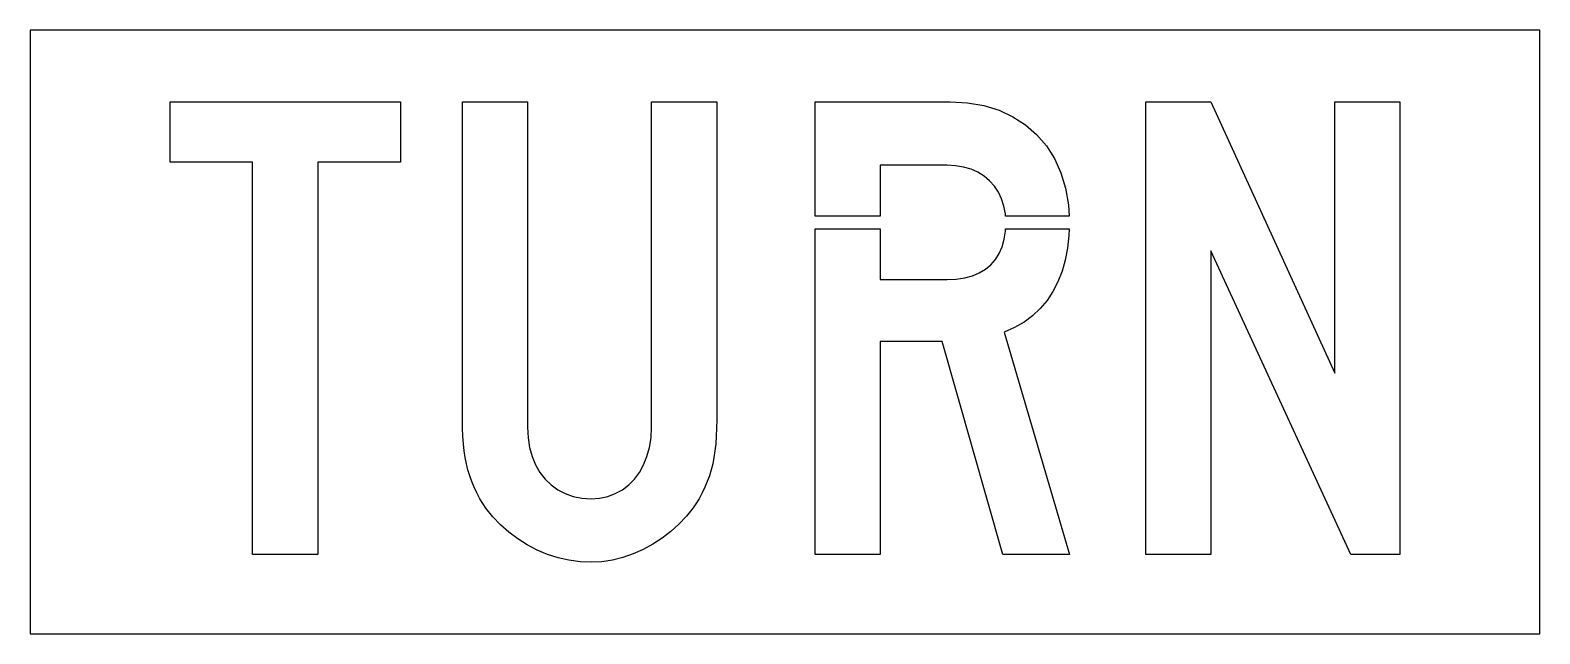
# Model space of a CAD drawing. Extents: x 0 to 60, y 0 to 24.
import ezdxf

# ---------------------------------------------------------------- set-up
doc = ezdxf.new("R2010")
doc.units = 0
doc.layers.add('CUT', color=7, linetype='Continuous')
doc.layers.add('OUTSIDE', color=1, linetype='Continuous')

msp = doc.modelspace()

# ---------------------------------------------------------------- linework, layer by layer
at = {"layer": 'CUT'}
for points in [[(8.8419, 3.1575), (8.8419, 18.7581), (5.5587, 18.7581), (5.5587, 21.1575), (14.7171, 21.1575), (14.7171, 18.7581), (11.4321, 18.7581), (11.4321, 3.1575)], [(27.2469, 7.5531), (27.2163, 7.2723), (27.1767, 7.0077), (27.1263, 6.7575), (27.0651, 6.5181), (26.9949, 6.2841), (26.9121, 6.0573), (26.8167, 5.8305), (26.7087, 5.6019), (26.5899, 5.3679), (26.3523, 5.0133), (26.0823, 4.6767), (25.7853, 4.3599), (25.4613, 4.0683), (25.1157, 3.8001), (24.7503, 3.5607), (24.3669, 3.3501), (23.9691, 3.1737), (23.5605, 3.0315), (23.1429, 2.9271), (22.7199, 2.8641), (22.2951, 2.8425), (21.8523, 2.8623), (21.4149, 2.9235), (20.9829, 3.0225), (20.5599, 3.1593), (20.1477, 3.3321), (19.7535, 3.5373), (19.3755, 3.7731), (19.0191, 4.0395), (18.6897, 4.3347), (18.3855, 4.6551), (18.1119, 5.0007), (17.8743, 5.3679), (17.7537, 5.6019), (17.6475, 5.8305), (17.5521, 6.0573), (17.4693, 6.2841), (17.3973, 6.5181), (17.3361, 6.7575), (17.2875, 7.0077), (17.2461, 7.2723), (17.2173, 7.5531), (17.1957, 7.8537), (17.1831, 8.1759), (17.1795, 8.5251), (17.1795, 21.1575), (19.7679, 21.1575), (19.7679, 8.2101), (19.7895, 7.7961), (19.8507, 7.4073), (19.9497, 7.0473), (20.0865, 6.7161), (20.2575, 6.4155), (20.4627, 6.1491), (20.7003, 5.9187), (20.9667, 5.7261), (21.2601, 5.5731), (21.5805, 5.4597), (21.9261, 5.3913), (22.2951, 5.3679), (22.6335, 5.3913), (22.9557, 5.4597), (23.2563, 5.5731), (23.5353, 5.7261), (23.7891, 5.9187), (24.0159, 6.1491), (24.2139, 6.4155), (24.3813, 6.7161), (24.5145, 7.0473), (24.6135, 7.4073), (24.6747, 7.7961), (24.6945, 8.2101), (24.6945, 21.1575), (27.2847, 21.1575), (27.2847, 8.5251), (27.2811, 8.1759), (27.2685, 7.8537)], [(38.4807, 17.5647), (38.3205, 17.8041), (38.1315, 18.0147), (37.9119, 18.1983), (37.6653, 18.3513), (37.3935, 18.4719), (37.0965, 18.5601), (36.7797, 18.6123), (36.4413, 18.6303), (33.7881, 18.6303), (33.7881, 16.6079), (31.1997, 16.6079), (31.1997, 21.1575), (36.5673, 21.1575), (37.2585, 21.1179), (37.9047, 21.0045), (38.5059, 20.8155), (39.0585, 20.5581), (39.5589, 20.2341), (40.0017, 19.8471), (40.3869, 19.3989), (40.7073, 18.8931), (40.9647, 18.3333), (41.1501, 17.7213), (41.2653, 17.0625), (41.2908, 16.6079), (38.7629, 16.6079), (38.7579, 16.6935), (38.7021, 17.0085), (38.6085, 17.2983)], [(44.3361, 3.1575), (44.3361, 21.1575), (46.9245, 21.1575), (51.8511, 10.3575), (51.8511, 21.1575), (54.4413, 21.1575), (54.4413, 3.1575), (52.4829, 3.1575), (46.9245, 15.2211), (46.9245, 3.1575)], [(31.1997, 16.1059), (33.7881, 16.1059), (33.7881, 14.0835), (36.4413, 14.0835), (36.8049, 14.1015), (37.1415, 14.1519), (37.4457, 14.2347), (37.7211, 14.3499), (37.9659, 14.4975), (38.1783, 14.6757), (38.3601, 14.8845), (38.5095, 15.1221), (38.6265, 15.3903), (38.7111, 15.6855), (38.7615, 16.0077), (38.7661, 16.1059), (41.2963, 16.1059), (41.2869, 15.8331), (41.2311, 15.3327), (41.1393, 14.8593), (41.0115, 14.4129), (40.8477, 13.9971), (40.6497, 13.6101), (40.4139, 13.2555), (40.1439, 12.9333), (39.8397, 12.6453), (39.4995, 12.3933), (39.1233, 12.1773), (38.7147, 11.9991), (41.3049, 3.1575), (38.6517, 3.1575), (36.2523, 11.6211), (33.7881, 11.6211), (33.7881, 3.1575), (31.1997, 3.1575)]]:
    msp.add_lwpolyline(points, close=True, dxfattribs=at)
at = {"layer": 'OUTSIDE'}
msp.add_lwpolyline([(0, 0), (60, 0), (60, 24), (0, 24)], close=True, dxfattribs=at)

doc.saveas('drawing.dxf')
